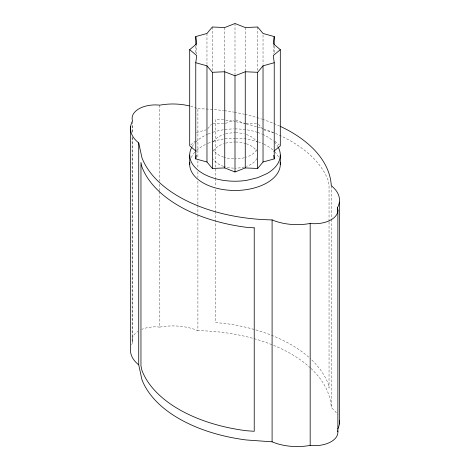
<?xml version="1.0" encoding="UTF-8"?>
<svg xmlns="http://www.w3.org/2000/svg" width="470" height="470" viewBox="0 0 470 470"><rect width="100%" height="100%" fill="white"/><g stroke="black" fill="none" stroke-linecap="round" stroke-linejoin="round"><path stroke-width="0.35" stroke-dasharray="2.35 1.76" d="M207.869 128.563L211.453 124.25M190.779 144.913L195.097 141.264M225.383 123.463L233.719 120.173M196.472 132.552L206.271 129.832M245.986 123.686L256.92 123.205M213.08 123.205L224.014 123.686M223.65 119.832L215.771 119.268L215.771 177.807M263.729 129.832L273.528 132.552M235.64 119.921L244.617 123.463M274.903 141.264L279.221 144.913M258.547 124.25L262.131 128.563M331.274 185.732L331.274 218.691M331.274 219.425L331.274 407.66A42.335 24.44 0 0 1 337.366 414.475M329.041 221.253L329.041 184.669L328.06 180.116A137.516 79.395 0 0 0 275.162 133.327M329.041 221.987L329.041 388.097L328.06 383.549A137.516 79.395 0 0 0 310.964 359.192M274.233 46.119L274.233 53.462M273.287 45.196L273.287 54.009M263.03 34.939L263.03 64.302M257.648 27.002L257.648 70.318M245.258 27.548L245.258 70.864M235 23.5L235 74.889M224.742 27.548L224.742 70.864M215.771 178.541L215.771 186.59M215.771 189.516L215.771 210.736M215.771 211.471L215.771 322.702L223.65 323.266A137.516 79.395 0 0 1 310.417 358.68M212.352 27.002L212.352 70.318M206.97 33.47L206.97 64.302M190.62 106.249A42.335 24.44 0 0 1 197.905 108.735L197.905 157.808M197.905 160.734L197.905 168.795M197.905 171.72L197.905 177.584M197.905 181.244L197.905 204.679M197.905 205.413L197.905 214.203M197.905 214.937L197.905 330.657A137.516 79.395 0 0 1 310.417 367.928M196.713 43.733L196.713 54.009M195.767 46.119L195.767 53.462M159.829 105.168L159.829 181.344M159.829 184.275L159.829 190.867M159.829 191.596L159.829 327.096A23.194 13.389 0 0 0 141.793 329.347M132.558 121.648L132.558 133.368M132.558 137.763L132.558 342.847A42.335 24.44 0 0 0 131.659 344.698M132.123 125.337L132.123 131.929M132.123 137.052L132.123 340.668M159.829 327.096A42.335 24.44 0 0 1 197.905 330.657M132.558 342.847A23.194 13.389 0 0 1 137.869 331.403M310.964 368.433A137.516 79.395 0 0 1 331.274 407.66M197.905 108.735A137.516 79.395 0 0 1 223.65 110.591M224.366 110.679A137.516 79.395 0 0 1 233.69 112.107M234.401 112.236A137.516 79.395 0 0 1 244.224 114.222M244.911 114.38A137.516 79.395 0 0 1 261.714 119.051M262.401 119.274A137.516 79.395 0 0 1 273.123 123.228M273.804 123.51A137.516 79.395 0 0 1 279.82 126.142M191.243 157.544A45.302 26.156 0 0 1 195.767 151.24M196.707 150.341A45.302 26.156 0 0 1 207.423 143.567M208.104 143.274A45.302 26.156 0 0 1 212.352 141.664M212.986 141.458A45.302 26.156 0 0 1 235 138.162M235.693 138.162A45.302 26.156 0 0 1 257.648 141.664M258.371 141.911A45.302 26.156 0 0 1 263.247 143.867M263.911 144.178A45.302 26.156 0 0 1 274.233 151.24M274.756 151.775A45.302 26.156 0 0 1 278.757 157.544M192.189 146.523A45.302 26.156 0 0 1 195.244 142.528M195.767 141.993A45.302 26.156 0 0 1 207.423 134.32M208.104 134.026A45.302 26.156 0 0 1 212.352 132.417M212.986 132.211A45.302 26.156 0 0 1 233.613 128.927M235 128.915A45.302 26.156 0 0 1 257.014 132.211M257.648 132.417A45.302 26.156 0 0 1 261.896 134.026M262.577 134.32A45.302 26.156 0 0 1 273.293 141.094M274.233 141.993A45.302 26.156 0 0 1 277.811 146.523M256.879 158.455A22.648 13.078 0 0 1 246.327 166.392M244.353 166.979A22.648 13.078 0 0 1 235 168.148M233.69 168.125A22.648 13.078 0 0 1 224.319 166.603M223.673 166.392A22.648 13.078 0 0 1 213.398 158.995M213.398 151.14A22.648 13.078 0 0 1 223.673 143.744M225.647 143.156A22.648 13.078 0 0 1 235 141.993M235.652 141.999A22.648 13.078 0 0 1 245.681 143.538M246.327 143.744A22.648 13.078 0 0 1 256.602 151.14M256.602 149.754A22.648 13.078 0 0 1 246.327 157.145M244.353 157.732A22.648 13.078 0 0 1 235 158.901M233.69 158.878A22.648 13.078 0 0 1 224.319 157.356M223.673 157.145A22.648 13.078 0 0 1 213.398 149.754M213.398 141.893A22.648 13.078 0 0 1 223.673 134.496M225.647 133.909A22.648 13.078 0 0 1 235 132.746M235.652 132.752A22.648 13.078 0 0 1 244.353 133.909M246.327 134.496A22.648 13.078 0 0 1 256.602 141.893M225.806 120.12A137.516 79.395 0 0 1 235.112 121.607M235.822 121.742A137.516 79.395 0 0 1 245.599 123.786M246.286 123.951A137.516 79.395 0 0 1 263.083 128.751M263.764 128.98A137.516 79.395 0 0 1 274.486 133.039"/><path stroke-width="0.7" d="M274.233 36.578L273.287 43.733L280.302 49.655L273.287 55.578L274.233 62.733L274.233 158.901L263.03 162.003L257.648 168.471L245.258 167.925L235 171.979L224.742 167.925L212.352 168.471L206.97 162.003L195.767 158.901L195.767 62.733L196.713 55.578L189.698 49.655L196.713 43.733L195.767 36.578L206.97 33.47L212.352 27.002L224.742 27.548L235 23.5L245.258 27.548L257.648 27.002L263.03 33.47L274.233 36.578L274.233 44.65M195.767 158.901L196.243 155.323M257.648 168.471L257.648 72.304L263.03 65.835L274.233 62.733M273.828 151.287L280.302 145.823L280.302 49.655M195.767 62.733L206.97 65.835L212.352 72.304L224.742 71.757L235 75.805L245.258 71.757L257.648 72.304M337.736 430.72A23.194 13.389 0 0 1 310.171 445.39A42.335 24.44 0 0 1 272.095 441.823L246.351 439.973A137.516 79.395 0 0 1 141.94 379.69L138.726 364.826L138.726 142.904A42.335 24.44 0 0 1 132.558 120.919A23.194 13.389 0 0 1 159.829 105.168A42.335 24.44 0 0 1 189.216 105.891M196.172 151.287L189.698 145.823L189.698 49.655M138.726 142.904L141.94 157.761A137.516 79.395 0 0 0 272.095 219.901A42.335 24.44 0 0 0 310.171 223.462A23.194 13.389 0 0 0 337.442 207.716A42.335 24.44 0 0 0 331.274 185.732A137.516 79.395 0 0 0 280.478 126.448M273.757 155.323L274.233 158.901M339.369 202.053L339.369 423.981M337.877 209.89L337.877 431.812M337.442 207.716L337.442 209.179M310.171 223.462L310.171 445.39M280.302 155.071L280.302 164.318M272.095 219.901L272.095 441.823M263.03 65.835L263.03 162.003M245.258 71.757L245.258 167.925M235 75.805L235 171.979M224.742 71.757L224.742 167.925M212.352 72.304L212.352 168.471M206.97 65.835L206.97 162.003M195.767 36.578L195.767 44.65M189.698 155.071L189.698 164.318M130.631 126.577L130.631 348.505A42.335 24.44 0 0 0 138.726 364.826M339.381 420.368A42.335 24.44 0 0 1 337.771 429.034M280.161 162.273A45.302 26.156 0 0 1 235 190.468A45.302 26.156 0 0 1 189.839 162.273M278.152 147.11A45.302 26.156 0 0 1 267.031 173.565L257.648 177.719L246.726 180.333A45.302 26.156 0 0 1 202.218 173.119A45.302 26.156 0 0 1 191.848 147.11M254.229 227.856L246.351 227.292A137.516 79.395 0 0 1 141.94 167.009L140.959 162.461L140.959 365.895L141.94 370.442A137.516 79.395 0 0 0 246.351 430.726L254.229 431.29L254.229 227.856"/></g></svg>
